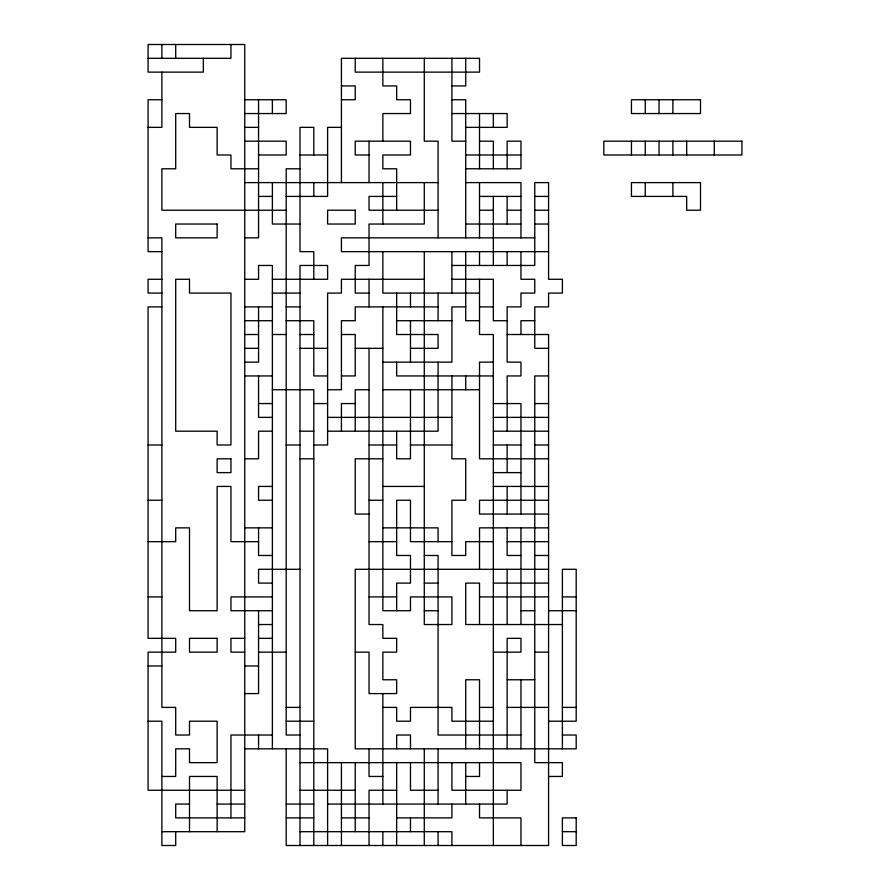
<?xml version="1.0" encoding="UTF-8"?>
<svg xmlns="http://www.w3.org/2000/svg" width="890" height="890" viewBox="0 0 890 890"><rect width="100%" height="100%" fill="white"/><g stroke="black" fill="none" stroke-linecap="round" stroke-linejoin="round"><path stroke-width="1.33" d="M148.074 58.306L230.944 58.306L230.944 44.5M341.426 85.93L355.232 85.93L355.232 99.747L341.426 99.747M451.909 85.93L465.715 85.93L465.715 58.306M161.891 99.747L148.074 99.747L148.074 251.659L161.891 251.659M244.75 99.747L286.18 99.747L286.18 113.553L244.75 113.553M451.909 99.747L465.715 99.747L465.715 237.841M451.909 113.553L507.144 113.553L507.144 127.359L465.715 127.359M148.074 127.359L161.891 127.359L161.891 72.123M244.75 127.359L258.556 127.359M341.426 127.359L327.609 127.359L327.609 196.412L286.18 196.412M244.75 141.176L286.18 141.176L286.18 154.982L258.556 154.982M465.715 141.176L451.909 141.176L451.909 58.306M479.521 141.176L493.338 141.176L493.338 168.788M299.997 154.982L327.609 154.982M369.039 154.982L355.232 154.982L355.232 141.176L410.479 141.176L410.479 154.982L382.856 154.982L382.856 168.788L396.662 168.788L396.662 210.229M465.715 154.982L520.962 154.982M258.556 168.788L230.944 168.788L230.944 154.982L217.127 154.982L217.127 127.359L189.503 127.359L189.503 113.553L175.697 113.553L175.697 168.788L161.891 168.788L161.891 210.229L286.18 210.229M299.997 168.788L286.18 168.788L286.18 735.018L299.997 735.018M465.715 168.788L520.962 168.788L520.962 141.176L507.144 141.176L507.144 168.788M244.75 182.606L438.091 182.606M465.715 182.606L520.962 182.606L520.962 237.841M258.556 196.412L272.373 196.412M396.662 196.412L369.039 196.412L369.039 210.229L438.091 210.229M479.521 196.412L520.962 196.412M534.768 196.412L548.574 196.412M479.521 210.229L493.338 210.229M507.144 210.229L520.962 210.229M534.768 210.229L548.574 210.229M299.997 224.035L272.373 224.035L272.373 182.606M465.715 224.035L520.962 224.035M534.768 224.035L548.574 224.035M148.074 237.841L161.891 237.841L161.891 707.394L175.697 707.394L175.697 735.018L189.503 735.018L189.503 721.212L217.127 721.212L217.127 762.641L189.503 762.641L189.503 748.824L175.697 748.824L175.697 776.447L161.891 776.447M244.75 237.841L258.556 237.841L258.556 99.747M534.768 237.841L341.426 237.841L341.426 251.659L548.574 251.659M451.909 265.465L534.768 265.465L534.768 182.606L548.574 182.606L548.574 279.271L562.391 279.271L562.391 293.088L548.574 293.088L548.574 306.894L534.768 306.894L534.768 348.324L548.574 348.324M161.891 279.271L148.074 279.271L148.074 293.088L161.891 293.088M244.75 279.271L258.556 279.271L258.556 265.465L272.373 265.465L272.373 748.824M272.373 279.271L327.609 279.271L327.609 265.465L299.997 265.465L299.997 845.5M424.285 279.271L341.426 279.271L341.426 293.088L327.609 293.088L327.609 445L313.803 445M451.909 279.271L493.338 279.271L493.338 320.712L507.144 320.712M272.373 293.088L299.997 293.088M369.039 293.088L355.232 293.088L355.232 265.465L369.039 265.465L369.039 224.035L424.285 224.035L424.285 182.606M479.521 293.088L382.856 293.088L382.856 251.659M161.891 306.894L148.074 306.894L148.074 638.341L175.697 638.341L175.697 652.159L148.074 652.159L148.074 790.253L244.75 790.253M244.75 306.894L272.373 306.894M286.18 306.894L299.997 306.894M438.091 306.894L355.232 306.894L355.232 320.712L341.426 320.712L341.426 389.753L327.609 389.753M465.715 306.894L451.909 306.894L451.909 362.141L382.856 362.141M479.521 306.894L493.338 306.894M244.75 320.712L272.373 320.712M286.18 320.712L313.803 320.712L313.803 375.947L327.609 375.947M396.662 320.712L451.909 320.712M479.521 320.712L465.715 320.712L465.715 251.659M534.768 320.712L520.962 320.712L520.962 334.518M244.75 334.518L258.556 334.518M272.373 334.518L286.18 334.518M299.997 334.518L313.803 334.518M341.426 334.518L355.232 334.518L355.232 375.947L341.426 375.947M507.144 334.518L548.574 334.518L548.574 845.5L286.18 845.5L286.18 748.824M244.75 348.324L258.556 348.324M299.997 348.324L327.609 348.324M355.232 348.324L382.856 348.324M410.479 348.324L438.091 348.324L438.091 334.518L396.662 334.518L396.662 293.088M244.75 362.141L258.556 362.141L258.556 306.894M493.338 362.141L479.521 362.141L479.521 458.806L548.574 458.806M244.75 375.947L272.373 375.947M493.338 375.947L396.662 375.947L396.662 362.141M548.574 375.947L534.768 375.947L534.768 762.641L562.391 762.641L562.391 776.447L548.574 776.447M272.373 389.753L313.803 389.753L313.803 845.5M369.039 389.753L355.232 389.753L355.232 431.194M382.856 389.753L479.521 389.753M258.556 403.57L272.373 403.57M313.803 403.57L327.609 403.57M355.232 403.57L341.426 403.57L341.426 431.194M493.338 403.57L520.962 403.57L520.962 514.053M534.768 403.57L548.574 403.57M272.373 417.377L258.556 417.377L258.556 375.947M327.609 417.377L451.909 417.377M493.338 417.377L548.574 417.377M272.373 431.194L258.556 431.194L258.556 458.806L244.75 458.806M299.997 431.194L313.803 431.194M327.609 431.194L438.091 431.194L438.091 362.141M493.338 431.194L548.574 431.194M148.074 445L161.891 445M286.18 445L299.997 445M369.039 445L396.662 445M410.479 445L451.909 445M493.338 445L520.962 445M534.768 445L548.574 445M299.997 458.806L313.803 458.806M382.856 458.806L355.232 458.806L355.232 514.053L369.039 514.053M493.338 472.623L520.962 472.623M272.373 486.43L258.556 486.43L258.556 500.247L272.373 500.247M382.856 486.43L424.285 486.43M493.338 486.43L548.574 486.43M148.074 500.247L161.891 500.247M369.039 500.247L382.856 500.247M548.574 500.247L479.521 500.247L479.521 514.053L548.574 514.053M244.75 527.859L272.373 527.859M382.856 527.859L438.091 527.859L438.091 541.676M548.574 527.859L479.521 527.859L479.521 569.288M148.074 541.676L175.697 541.676L175.697 527.859L189.503 527.859L189.503 610.729L217.127 610.729L217.127 486.43L230.944 486.43L230.944 541.676L258.556 541.676M369.039 541.676L396.662 541.676M451.909 541.676L410.479 541.676L410.479 500.247L396.662 500.247L396.662 555.482L410.479 555.482L410.479 583.106L396.662 583.106L396.662 610.729M493.338 541.676L465.715 541.676L465.715 555.482L451.909 555.482L451.909 500.247L465.715 500.247L465.715 458.806L451.909 458.806L451.909 375.947M507.144 541.676L548.574 541.676M272.373 555.482L258.556 555.482L258.556 527.859M424.285 555.482L438.091 555.482L438.091 735.018L520.962 735.018M520.962 555.482L507.144 555.482L507.144 527.859M534.768 555.482L548.574 555.482M299.997 569.288L258.556 569.288L258.556 583.106L272.373 583.106M548.574 569.288L355.232 569.288L355.232 748.824L576.197 748.824L576.197 735.018L562.391 735.018M424.285 583.106L438.091 583.106M493.338 583.106L548.574 583.106M148.074 596.912L161.891 596.912M272.373 596.912L230.944 596.912L230.944 610.729L272.373 610.729M369.039 596.912L396.662 596.912M479.521 596.912L548.574 596.912M562.391 596.912L576.197 596.912M424.285 610.729L438.091 610.729M520.962 610.729L534.768 610.729M548.574 610.729L576.197 610.729M258.556 624.535L272.373 624.535M562.391 624.535L465.715 624.535L465.715 583.106L479.521 583.106L479.521 624.535M244.75 638.341L230.944 638.341L230.944 652.159L244.75 652.159M258.556 638.341L272.373 638.341M258.556 652.159L286.18 652.159M355.232 652.159L369.039 652.159L369.039 693.588L396.662 693.588L396.662 679.771L382.856 679.771L382.856 652.159L396.662 652.159L396.662 638.341L382.856 638.341L382.856 624.535L369.039 624.535L369.039 348.324M493.338 652.159L520.962 652.159L520.962 638.341L507.144 638.341L507.144 748.824M534.768 652.159L548.574 652.159M148.074 665.965L161.891 665.965M244.75 665.965L258.556 665.965M507.144 679.771L534.768 679.771M244.75 693.588L258.556 693.588L258.556 610.729M286.18 707.394L299.997 707.394M382.856 707.394L396.662 707.394L396.662 721.212L410.479 721.212L410.479 707.394L451.909 707.394L451.909 721.212L493.338 721.212M479.521 707.394L493.338 707.394M507.144 707.394L548.574 707.394M562.391 707.394L576.197 707.394M148.074 721.212L161.891 721.212L161.891 845.5L175.697 845.5L175.697 831.694M286.18 721.212L313.803 721.212M548.574 721.212L576.197 721.212L576.197 569.288L562.391 569.288L562.391 748.824M272.373 735.018L230.944 735.018L230.944 817.877M244.75 748.824L327.609 748.824L327.609 845.5M299.997 762.641L520.962 762.641L520.962 790.253L451.909 790.253L451.909 762.641M382.856 776.447L369.039 776.447L369.039 748.824M465.715 776.447L479.521 776.447L479.521 762.641M299.997 790.253L355.232 790.253M396.662 790.253L369.039 790.253L369.039 845.5M438.091 790.253L410.479 790.253L410.479 762.641M189.503 804.071L175.697 804.071L175.697 817.877L244.75 817.877M217.127 804.071L244.75 804.071M286.18 804.071L313.803 804.071M327.609 804.071L507.144 804.071L507.144 790.253M286.18 817.877L313.803 817.877M341.426 817.877L369.039 817.877M396.662 817.877L451.909 817.877L451.909 804.071M161.891 831.694L244.75 831.694L244.75 44.5L148.074 44.5L148.074 72.123L203.321 72.123L203.321 58.306M299.997 831.694L451.909 831.694L451.909 845.5M562.391 831.694L576.197 831.694M714.303 141.176L714.303 154.982M686.68 141.176L686.68 154.982M672.873 99.747L672.873 113.553M672.873 141.176L672.873 154.982M672.873 182.606L672.873 196.412M659.056 99.747L659.056 113.553M659.056 141.176L659.056 154.982M645.25 99.747L645.25 113.553M645.25 141.176L645.25 154.982M645.25 182.606L645.25 196.412M631.444 141.176L631.444 154.982M520.962 251.659L520.962 279.271L534.768 279.271L534.768 293.088L520.962 293.088L520.962 306.894L507.144 306.894L507.144 362.141L520.962 362.141L520.962 375.947L507.144 375.947L507.144 431.194M520.962 527.859L520.962 624.535M520.962 679.771L520.962 748.824M520.962 845.5L520.962 817.877L479.521 817.877L479.521 804.071M507.144 196.412L507.144 224.035M507.144 251.659L507.144 265.465M507.144 445L507.144 472.623M507.144 486.43L507.144 514.053M507.144 569.288L507.144 624.535M493.338 113.553L493.338 127.359M493.338 196.412L493.338 265.465M493.338 845.5L493.338 334.518L479.521 334.518L479.521 279.271M479.521 113.553L479.521 168.788M479.521 182.606L479.521 237.841M479.521 251.659L479.521 265.465M479.521 748.824L479.521 679.771L465.715 679.771L465.715 748.824M465.715 375.947L465.715 389.753M465.715 762.641L465.715 804.071M451.909 251.659L451.909 293.088M438.091 237.841L438.091 141.176L424.285 141.176L424.285 58.306M438.091 293.088L438.091 320.712M438.091 748.824L438.091 804.071M438.091 831.694L438.091 845.5M424.285 251.659L424.285 624.535L451.909 624.535L451.909 596.912L410.479 596.912L410.479 610.729L382.856 610.729L382.856 306.894M424.285 748.824L424.285 845.5M410.479 293.088L410.479 306.894M410.479 320.712L410.479 362.141M410.479 389.753L410.479 458.806L396.662 458.806L396.662 431.194M410.479 748.824L410.479 735.018L396.662 735.018L396.662 748.824M410.479 817.877L410.479 831.694M396.662 762.641L396.662 845.5M382.856 58.306L382.856 85.93L396.662 85.93L396.662 99.747L410.479 99.747L410.479 113.553L382.856 113.553L382.856 141.176M382.856 182.606L382.856 224.035M382.856 693.588L382.856 804.071M382.856 831.694L382.856 845.5M369.039 141.176L369.039 182.606M369.039 279.271L369.039 306.894M355.232 58.306L355.232 72.123L479.521 72.123L479.521 58.306L341.426 58.306L341.426 182.606M355.232 762.641L355.232 831.694M341.426 762.641L341.426 845.5M313.803 154.982L313.803 127.359L299.997 127.359L299.997 251.659L313.803 251.659L313.803 279.271M313.803 182.606L313.803 196.412M272.373 99.747L272.373 113.553M258.556 735.018L258.556 748.824M217.127 831.694L217.127 776.447L189.503 776.447L189.503 831.694M175.697 44.5L175.697 58.306M161.891 44.5L161.891 58.306M700.497 99.747L631.444 99.747L631.444 113.553L700.497 113.553L700.497 99.747M741.926 141.176L603.821 141.176L603.821 154.982L741.926 154.982L741.926 141.176M700.497 182.606L631.444 182.606L631.444 196.412L686.68 196.412L686.68 210.229L700.497 210.229L700.497 182.606M355.232 210.229L327.609 210.229L327.609 224.035L355.232 224.035L355.232 210.229M217.127 224.035L175.697 224.035L175.697 237.841L217.127 237.841L217.127 224.035M189.503 279.271L175.697 279.271L175.697 431.194L217.127 431.194L217.127 445L230.944 445L230.944 293.088L189.503 293.088L189.503 279.271M230.944 458.806L217.127 458.806L217.127 472.623L230.944 472.623L230.944 458.806M217.127 638.341L189.503 638.341L189.503 652.159L217.127 652.159L217.127 638.341M576.197 817.877L562.391 817.877L562.391 845.5L576.197 845.5L576.197 817.877"/></g></svg>
